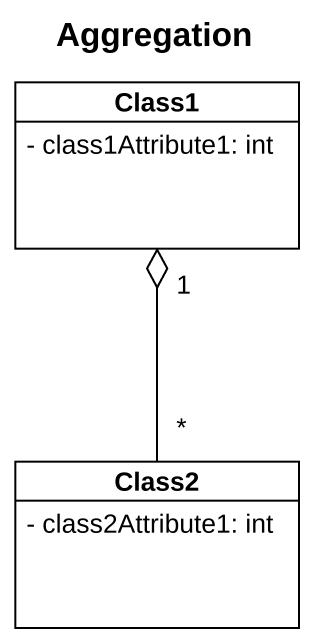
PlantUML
@startuml
title Aggregation
hide circle
hide empty members
skinparam classAttributeIconSize 0
class Class1 {
  - class1Attribute1: int
}
class Class2 {
  - class2Attribute1: int
}
Class2 "*" -up-o "1" Class1
@enduml
